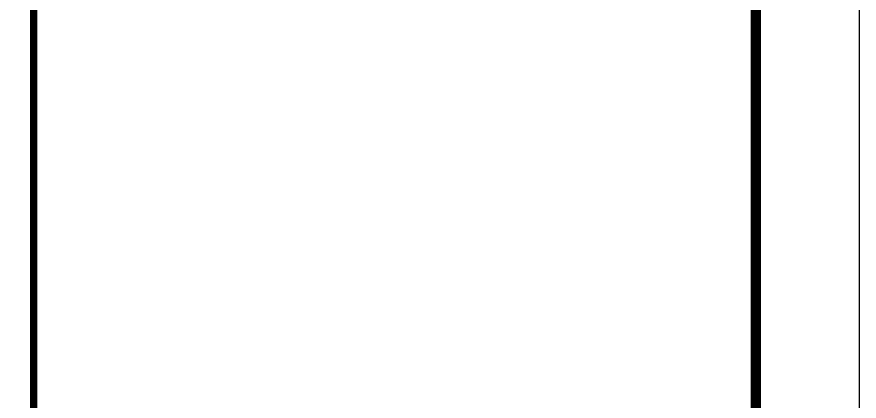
# Model space of a CAD drawing. Extents: x 27938 to 725830, y -209821 to 1628073.
# Drawn here: x 298185 to 302264, y 804043 to 805904 of the extents above; entities that cross this region are included whole.
import ezdxf
from ezdxf.xclip import XClip

# ---------------------------------------------------------------- set-up
doc = ezdxf.new("R2010")
doc.units = 0
doc.header["$LTSCALE"] = 1000
doc.header["$MEASUREMENT"] = 0
doc.header["$XCLIPFRAME"] = 0
doc.linetypes.add('DOTE', pattern=[2.42, 2, -0.2, 0.02, -0.2])
doc.layers.add('DOTE', color=19, linetype='DOTE', lineweight=9)
doc.layers.add('yichutu', color=7, linetype='Continuous', true_color=0xffffff, plot=False)
doc.layers.add('图框', color=140, linetype='Continuous')

# ---------------------------------------------------------------- blocks, each defined once
blk = doc.blocks.new('yct-841-594-84100-59399.9999999999-100-1000.0')
at = {"layer": 'yichutu', "color": 7, "true_color": 0xffffff}
blk.add_lwpolyline([(0, 0), (0, 59400), (84100, 59400), (84100, 0)], close=True, dxfattribs=at)
blk = doc.blocks.new('A$C74D73064')
at = {"layer": 'DOTE', "color": 5}
blk.add_line((54880, 93136.9), (54880, 8148.9), dxfattribs=at)
blk = doc.blocks.new('A$C4D993397')
at = {"layer": '图框'}
blk.add_lwpolyline([(0, 0), (42050, 0), (42050, -29700), (0, -29700)], close=True, dxfattribs=at)
blk.add_lwpolyline([(0, 0), (42050, 0), (42050, -29700), (0, -29700)], close=True, dxfattribs=at)
at = {"layer": '图框', "const_width": 50}
blk.add_lwpolyline([(41550, -29200), (41550, -500), (1250, -500), (1250, -29200)], close=True, dxfattribs=at)
at = {"layer": '图框', "const_width": 35}
blk.add_lwpolyline([(38052.5, -29200), (38052.5, -500)], dxfattribs=at)

msp = doc.modelspace()

# ---------------------------------------------------------------- block references
msp.add_blockref('A$C4D993397', (260214.1, 826573.7))
ref = msp.add_blockref('A$C74D73064', (246201.4, 728067.2))
XClip(ref).set_block_clipping_path([(23915.1558944168, 10062.7136952124), (82715.155894421, 29062.7137029403)])
at = {"layer": 'yichutu', "xscale": 0.5, "yscale": 0.5, "zscale": 0.5}
msp.add_blockref('yct-841-594-84100-59399.9999999999-100-1000.0', (260214.1, 796873.7), dxfattribs=at)

doc.saveas('drawing.dxf')
